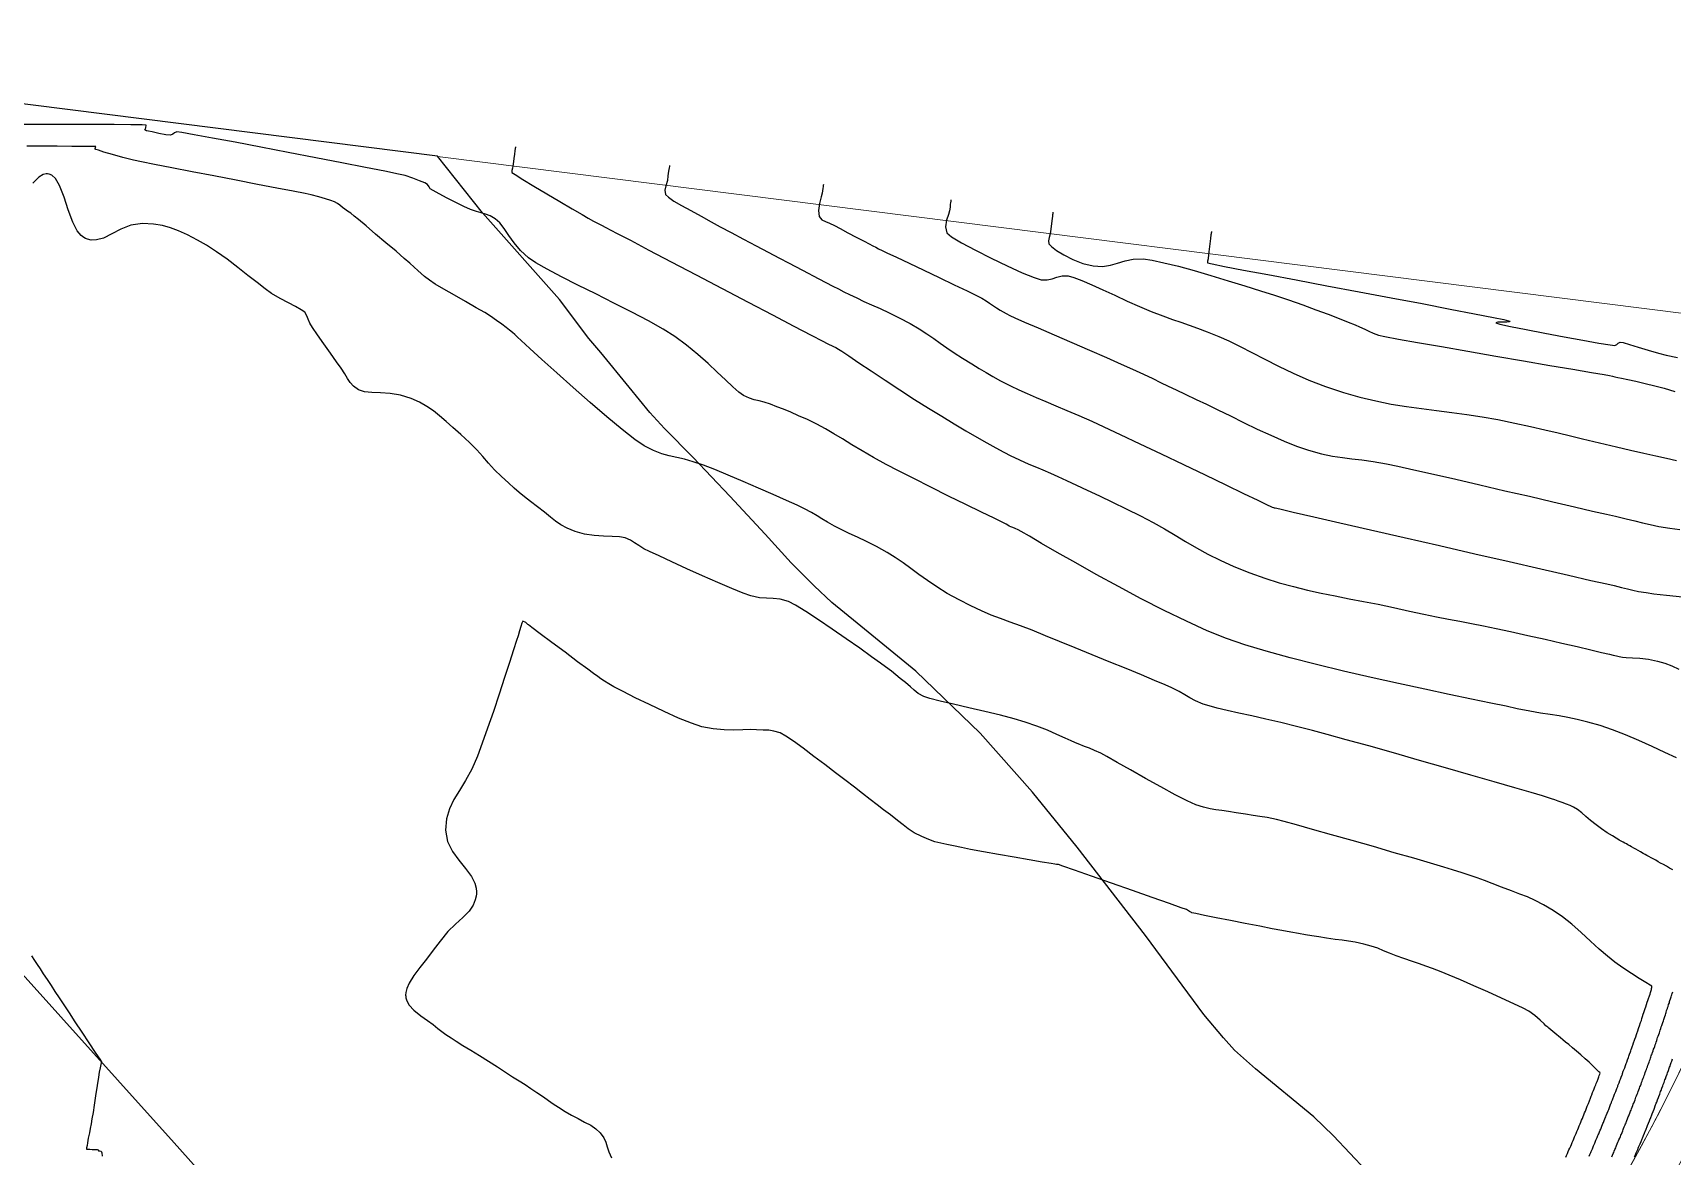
# Model space of a CAD drawing. Header units: millimetres. Extents: x 340454 to 342791, y 6993867 to 6995092.
# Drawn here: x 341591.3 to 341707.8, y 6994492.7 to 6994572.6 of the extents above; entities that cross this region are included whole.
import ezdxf

# ---------------------------------------------------------------- set-up
doc = ezdxf.new("R2010")
doc.units = ezdxf.units.MM
doc.header["$LTSCALE"] = 10
for name, color, linetype in [('T-HM-CURVA_INTERMEDIARIA', 45, 'Continuous'), ('T-HM-CURVA_MESTRA', 20, 'Continuous'), ('URB-Calçadas', 2, 'Continuous'), ('URB-Quadras', 3, 'Continuous')]:
    doc.layers.add(name, color=color, linetype=linetype)

msp = doc.modelspace()

# ---------------------------------------------------------------- linework, layer by layer
at = {"layer": 'T-HM-CURVA_INTERMEDIARIA', "color": 45, "linetype": 'Continuous', "lineweight": -3, "flags": 128}
for points, elevation in [([(341707.84, 6994513.05), (341707.59, 6994513.19), (341707.39, 6994513.31), (341707.17, 6994513.43), (341706.97, 6994513.54), (341706.8, 6994513.64), (341706.62, 6994513.74), (341706.44, 6994513.84), (341706.3, 6994513.92), (341706.14, 6994514), (341705.99, 6994514.09), (341705.87, 6994514.16), (341705.73, 6994514.23), (341705.55, 6994514.34), (341705.37, 6994514.43), (341705.21, 6994514.52), (341705.06, 6994514.61), (341704.91, 6994514.69), (341704.78, 6994514.76), (341704.65, 6994514.83), (341704.54, 6994514.9), (341704.42, 6994514.96), (341704.31, 6994515.02), (341704.21, 6994515.08), (341704.11, 6994515.13), (341704.02, 6994515.18), (341703.93, 6994515.24), (341703.81, 6994515.31), (341703.54, 6994515.47), (341703.17, 6994515.7), (341702.77, 6994515.97), (341702.38, 6994516.25), (341701.98, 6994516.57), (341701.66, 6994516.86), (341701.38, 6994517.12), (341701.07, 6994517.35), (341700.77, 6994517.52), (341700.53, 6994517.63), (341700.27, 6994517.73), (341699.97, 6994517.84), (341699.68, 6994517.95), (341699.45, 6994518.04), (341699.22, 6994518.12), (341698.93, 6994518.21), (341698.57, 6994518.32), (341697.77, 6994518.55), (341696.6, 6994518.89), (341695.15, 6994519.31), (341693.49, 6994519.79), (341691.69, 6994520.31), (341689.83, 6994520.84), (341687.98, 6994521.37), (341686.22, 6994521.87), (341684.62, 6994522.31), (341683.27, 6994522.69), (341682.23, 6994522.97), (341681.09, 6994523.26), (341679.98, 6994523.53), (341678.91, 6994523.77), (341677.91, 6994524), (341676.99, 6994524.2), (341676.16, 6994524.39), (341675.45, 6994524.56), (341674.87, 6994524.71), (341674.45, 6994524.84), (341673.92, 6994525.07), (341673.51, 6994525.28), (341673.15, 6994525.5), (341672.75, 6994525.74), (341672.23, 6994526), (341671.75, 6994526.22), (341671, 6994526.53), (341670.06, 6994526.92), (341668.97, 6994527.37), (341667.78, 6994527.85), (341666.56, 6994528.35), (341665.36, 6994528.84), (341664.24, 6994529.3), (341663.25, 6994529.71), (341662.3, 6994530.09), (341661.47, 6994530.4), (341660.73, 6994530.67), (341660.05, 6994530.92), (341659.38, 6994531.18), (341658.69, 6994531.47), (341657.94, 6994531.82), (341657.1, 6994532.25), (341656.26, 6994532.72), (341655.52, 6994533.18), (341654.86, 6994533.63), (341654.25, 6994534.07), (341653.68, 6994534.49), (341653.13, 6994534.89), (341652.57, 6994535.27), (341651.99, 6994535.63), (341651.23, 6994536.05), (341650.53, 6994536.4), (341649.89, 6994536.71), (341649.3, 6994536.98), (341648.76, 6994537.23), (341648.25, 6994537.49), (341647.75, 6994537.77), (341647.36, 6994538.01), (341647.01, 6994538.23), (341646.61, 6994538.46), (341646.11, 6994538.73), (341645.59, 6994538.98), (341644.83, 6994539.33), (341643.89, 6994539.75), (341642.85, 6994540.2), (341641.76, 6994540.67), (341640.7, 6994541.12), (341639.74, 6994541.52), (341638.94, 6994541.83), (341638.21, 6994542.08), (341637.59, 6994542.25), (341637.03, 6994542.37), (341636.5, 6994542.49), (341635.97, 6994542.65), (341635.38, 6994542.88), (341634.71, 6994543.22), (341634.06, 6994543.66), (341633.15, 6994544.37), (341632.07, 6994545.26), (341630.89, 6994546.28), (341629.68, 6994547.35), (341628.51, 6994548.4), (341627.45, 6994549.35), (341626.59, 6994550.14), (341625.98, 6994550.69), (341625.72, 6994550.93), (341625.52, 6994551.12), (341625.36, 6994551.26), (341625.15, 6994551.44), (341624.92, 6994551.62), (341624.61, 6994551.86), (341624.23, 6994552.13), (341623.79, 6994552.43), (341623.39, 6994552.68), (341622.77, 6994553.03), (341622.03, 6994553.46), (341621.24, 6994553.91), (341620.49, 6994554.34), (341619.87, 6994554.71), (341619.45, 6994554.98), (341619.11, 6994555.24), (341618.86, 6994555.46), (341618.63, 6994555.67), (341618.38, 6994555.91), (341618.07, 6994556.19), (341617.67, 6994556.53), (341617.08, 6994557.04), (341616.36, 6994557.64), (341615.63, 6994558.27), (341614.95, 6994558.85), (341614.41, 6994559.3), (341614.11, 6994559.54), (341613.86, 6994559.74), (341613.64, 6994559.89), (341613.45, 6994560.03), (341613.27, 6994560.16), (341613.08, 6994560.31), (341612.93, 6994560.43), (341612.72, 6994560.56), (341612.45, 6994560.66), (341612.07, 6994560.78), (341611.59, 6994560.91), (341611.05, 6994561.05), (341610.62, 6994561.14), (341609.78, 6994561.31), (341608.62, 6994561.54), (341607.24, 6994561.8), (341605.71, 6994562.1), (341604.13, 6994562.4), (341602.58, 6994562.7), (341601.14, 6994562.98), (341599.92, 6994563.22), (341598.98, 6994563.41), (341598.43, 6994563.53), (341597.67, 6994563.72), (341596.94, 6994563.92), (341596.31, 6994564.1), (341595.93, 6994564.22), (341595.75, 6994564.28), (341595.7, 6994564.3), (341595.69, 6994564.3), (341595.69, 6994564.32), (341595.7, 6994564.35), (341595.72, 6994564.41), (341595.74, 6994564.48), (341595.51, 6994564.48), (341594.9, 6994564.49), (341594.03, 6994564.5), (341592.99, 6994564.51), (341591.88, 6994564.51), (341590.83, 6994564.51)], 694), ([(341625.57, 6994564.46), (341625.57, 6994564.42), (341625.55, 6994564.34), (341625.53, 6994564.18), (341625.5, 6994563.94), (341625.46, 6994563.65), (341625.43, 6994563.43), (341625.4, 6994563.25), (341625.38, 6994563.09), (341625.36, 6994562.96), (341625.31, 6994562.79), (341625.32, 6994562.64), (341625.54, 6994562.49), (341626.09, 6994562.15), (341626.87, 6994561.68), (341627.79, 6994561.13), (341628.73, 6994560.58), (341629.61, 6994560.06), (341630.31, 6994559.65), (341630.75, 6994559.4), (341631.12, 6994559.19), (341631.41, 6994559.04), (341631.69, 6994558.89), (341631.99, 6994558.74), (341632.36, 6994558.54), (341632.81, 6994558.31), (341633.74, 6994557.82), (341635.05, 6994557.13), (341636.64, 6994556.3), (341638.41, 6994555.37), (341640.27, 6994554.4), (341642.11, 6994553.43), (341643.85, 6994552.52), (341645.37, 6994551.72), (341646.6, 6994551.08), (341647.41, 6994550.65), (341647.73, 6994550.49), (341647.88, 6994550.41), (341648.03, 6994550.34), (341648.17, 6994550.27), (341648.34, 6994550.2), (341648.54, 6994550.09), (341648.77, 6994549.94), (341649.27, 6994549.6), (341649.99, 6994549.12), (341650.86, 6994548.53), (341651.85, 6994547.87), (341652.89, 6994547.18), (341653.94, 6994546.51), (341654.94, 6994545.88), (341655.87, 6994545.31), (341656.76, 6994544.77), (341657.59, 6994544.28), (341658.36, 6994543.83), (341659.07, 6994543.42), (341659.72, 6994543.06), (341660.29, 6994542.75), (341660.79, 6994542.5), (341661.34, 6994542.23), (341661.79, 6994542.03), (341662.19, 6994541.86), (341662.6, 6994541.7), (341663.06, 6994541.51), (341663.61, 6994541.26), (341664.13, 6994541.03), (341664.74, 6994540.75), (341665.44, 6994540.42), (341666.22, 6994540.06), (341667.08, 6994539.65), (341668, 6994539.21), (341668.98, 6994538.73), (341670.01, 6994538.22), (341670.9, 6994537.76), (341671.71, 6994537.3), (341672.47, 6994536.85), (341673.21, 6994536.4), (341673.97, 6994535.95), (341674.78, 6994535.51), (341675.66, 6994535.07), (341676.64, 6994534.62), (341677.77, 6994534.17), (341678.83, 6994533.79), (341679.86, 6994533.47), (341680.87, 6994533.2), (341681.86, 6994532.95), (341682.85, 6994532.74), (341683.83, 6994532.54), (341684.83, 6994532.34), (341685.85, 6994532.15), (341686.9, 6994531.94), (341687.98, 6994531.71), (341689.13, 6994531.46), (341690.14, 6994531.24), (341691.05, 6994531.06), (341691.9, 6994530.89), (341692.71, 6994530.73), (341693.52, 6994530.58), (341694.37, 6994530.41), (341695.29, 6994530.22), (341696.3, 6994530), (341697.54, 6994529.73), (341698.77, 6994529.45), (341699.96, 6994529.18), (341701.05, 6994528.93), (341702.01, 6994528.7), (341702.78, 6994528.52), (341703.33, 6994528.39), (341703.59, 6994528.33), (341703.83, 6994528.27), (341704.02, 6994528.23), (341704.26, 6994528.18), (341704.53, 6994528.16), (341704.96, 6994528.14), (341705.5, 6994528.1), (341706.11, 6994528.03), (341706.75, 6994527.9), (341707.27, 6994527.75), (341707.77, 6994527.56), (341708.27, 6994527.34)], 696), ([(341636.52, 6994563.13), (341636.52, 6994563.12), (341636.51, 6994563.09), (341636.51, 6994563.06), (341636.49, 6994562.97), (341636.46, 6994562.73), (341636.41, 6994562.41), (341636.37, 6994562.07), (341636.27, 6994561.69), (341636.19, 6994561.39), (341636.24, 6994561.08), (341636.44, 6994560.88), (341636.83, 6994560.61), (341637.38, 6994560.3), (341638.04, 6994559.94), (341638.76, 6994559.55), (341639.49, 6994559.14), (341640.13, 6994558.79), (341640.91, 6994558.37), (341641.77, 6994557.91), (341642.67, 6994557.43), (341643.54, 6994556.98), (341644.33, 6994556.56), (341644.99, 6994556.21), (341645.47, 6994555.97), (341645.97, 6994555.7), (341646.37, 6994555.49), (341646.73, 6994555.3), (341647.13, 6994555.09), (341647.64, 6994554.83), (341648.14, 6994554.57), (341648.54, 6994554.36), (341648.92, 6994554.17), (341649.32, 6994553.97), (341649.84, 6994553.72), (341650.34, 6994553.48), (341650.89, 6994553.23), (341651.49, 6994552.97), (341652.14, 6994552.67), (341652.85, 6994552.32), (341653.62, 6994551.9), (341654.26, 6994551.53), (341654.81, 6994551.18), (341655.3, 6994550.84), (341655.77, 6994550.51), (341656.24, 6994550.18), (341656.76, 6994549.83), (341657.35, 6994549.45), (341658.01, 6994549.04), (341658.54, 6994548.71), (341659.02, 6994548.42), (341659.51, 6994548.14), (341660.06, 6994547.84), (341660.75, 6994547.48), (341661.34, 6994547.2), (341661.95, 6994546.92), (341662.59, 6994546.65), (341663.27, 6994546.36), (341663.99, 6994546.06), (341664.77, 6994545.73), (341665.61, 6994545.37), (341666.53, 6994544.96), (341667.4, 6994544.56), (341668.56, 6994544.01), (341669.95, 6994543.36), (341671.47, 6994542.63), (341673.05, 6994541.88), (341674.6, 6994541.14), (341676.06, 6994540.44), (341677.33, 6994539.83), (341678.34, 6994539.34), (341679.01, 6994539.02), (341679.26, 6994538.9), (341679.36, 6994538.85), (341679.45, 6994538.82), (341679.51, 6994538.81), (341679.57, 6994538.8), (341679.91, 6994538.72), (341680.86, 6994538.5), (341682.32, 6994538.17), (341684.18, 6994537.74), (341686.36, 6994537.24), (341688.75, 6994536.69), (341691.25, 6994536.11), (341693.77, 6994535.54), (341696.21, 6994534.98), (341698.46, 6994534.46), (341700.43, 6994534.01), (341702.02, 6994533.64), (341703.14, 6994533.39), (341703.67, 6994533.27), (341704.2, 6994533.14), (341704.61, 6994533.04), (341704.99, 6994532.95), (341705.41, 6994532.86), (341705.94, 6994532.77), (341706.49, 6994532.69), (341707.38, 6994532.58), (341708.52, 6994532.46)], 697), ([(341701.89, 6994492.7), (341701.95, 6994492.83), (341702, 6994492.96), (341702.03, 6994493.03), (341702.06, 6994493.09), (341702.12, 6994493.23), (341702.18, 6994493.36), (341702.2, 6994493.43), (341702.23, 6994493.49), (341702.29, 6994493.63), (341702.35, 6994493.76), (341702.37, 6994493.83), (341702.4, 6994493.89), (341702.46, 6994494.02), (341702.51, 6994494.16), (341702.54, 6994494.22), (341702.57, 6994494.29), (341702.63, 6994494.42), (341702.68, 6994494.56), (341702.71, 6994494.62), (341702.74, 6994494.69), (341702.79, 6994494.83), (341702.85, 6994494.96), (341702.87, 6994495.03), (341702.9, 6994495.09), (341702.96, 6994495.23), (341703.01, 6994495.36), (341703.04, 6994495.43), (341703.07, 6994495.49), (341703.11, 6994495.6), (341703.17, 6994495.76), (341703.24, 6994495.92), (341703.28, 6994496.03), (341703.31, 6994496.1), (341703.33, 6994496.16), (341703.39, 6994496.3), (341703.44, 6994496.44), (341703.47, 6994496.5), (341703.49, 6994496.56), (341703.55, 6994496.7), (341703.6, 6994496.84), (341703.63, 6994496.9), (341703.65, 6994496.97), (341703.7, 6994497.11), (341703.76, 6994497.25), (341703.78, 6994497.31), (341703.81, 6994497.37), (341703.86, 6994497.51), (341703.92, 6994497.66), (341703.94, 6994497.72), (341703.96, 6994497.77), (341704.02, 6994497.92), (341704.07, 6994498.07), (341704.09, 6994498.12), (341704.11, 6994498.18), (341704.17, 6994498.33), (341704.23, 6994498.48), (341704.25, 6994498.53), (341704.27, 6994498.58), (341704.32, 6994498.74), (341704.38, 6994498.89), (341704.4, 6994498.94), (341704.42, 6994498.99), (341704.47, 6994499.14), (341704.53, 6994499.3), (341704.56, 6994499.39), (341704.62, 6994499.55), (341704.68, 6994499.71), (341704.71, 6994499.8), (341704.77, 6994499.96), (341704.83, 6994500.12), (341704.86, 6994500.2), (341704.88, 6994500.28), (341704.93, 6994500.41), (341704.97, 6994500.54), (341704.99, 6994500.6), (341705.05, 6994500.77), (341705.11, 6994500.94), (341705.14, 6994501.01), (341705.2, 6994501.19), (341705.26, 6994501.36), (341705.28, 6994501.42), (341705.34, 6994501.61), (341705.41, 6994501.79), (341705.42, 6994501.84), (341705.47, 6994501.97), (341705.55, 6994502.21), (341705.6, 6994502.35), (341705.64, 6994502.48), (341705.69, 6994502.64), (341705.74, 6994502.79), (341705.78, 6994502.91), (341705.83, 6994503.06), (341705.88, 6994503.21), (341705.92, 6994503.33), (341705.97, 6994503.49), (341706.02, 6994503.64), (341706.06, 6994503.76), (341706.11, 6994503.91), (341706.17, 6994504.09), (341706.22, 6994504.23), (341706.25, 6994504.33), (341706.29, 6994504.47), (341706.32, 6994504.56), (341706.33, 6994504.62), (341706.35, 6994504.7), (341706.35, 6994504.78), (341706.23, 6994504.85), (341705.91, 6994505.04), (341705.45, 6994505.33), (341704.89, 6994505.69), (341704.29, 6994506.09), (341703.71, 6994506.5), (341703.19, 6994506.92), (341702.61, 6994507.43), (341701.99, 6994508), (341701.33, 6994508.6), (341700.66, 6994509.19), (341699.99, 6994509.72), (341699.33, 6994510.18), (341698.65, 6994510.58), (341698.06, 6994510.89), (341697.51, 6994511.13), (341696.97, 6994511.34), (341696.37, 6994511.56), (341695.67, 6994511.83), (341694.99, 6994512.1), (341694.44, 6994512.31), (341693.94, 6994512.49), (341693.44, 6994512.66), (341692.87, 6994512.84), (341692.18, 6994513.06), (341691.56, 6994513.25), (341690.62, 6994513.53), (341689.42, 6994513.88), (341688.04, 6994514.28), (341686.56, 6994514.71), (341685.04, 6994515.14), (341683.58, 6994515.56), (341682.23, 6994515.94), (341681.08, 6994516.25), (341680.2, 6994516.49), (341679.66, 6994516.63), (341679.01, 6994516.77), (341678.48, 6994516.86), (341678, 6994516.93), (341677.47, 6994517.01), (341676.81, 6994517.12), (341676.25, 6994517.22), (341675.78, 6994517.28), (341675.36, 6994517.33), (341674.94, 6994517.4), (341674.48, 6994517.52), (341673.93, 6994517.69), (341673.32, 6994517.96), (341672.46, 6994518.4), (341671.44, 6994518.96), (341670.36, 6994519.56), (341669.3, 6994520.17), (341668.35, 6994520.7), (341667.61, 6994521.12), (341667.17, 6994521.35), (341666.73, 6994521.55), (341666.37, 6994521.7), (341666.02, 6994521.83), (341665.56, 6994522.01), (341665.56, 6994522.01), (341665.49, 6994522.05), (341665.33, 6994522.11), (341665.06, 6994522.24), (341664.65, 6994522.42), (341664.06, 6994522.69), (341663.38, 6994522.98), (341662.63, 6994523.28), (341661.81, 6994523.57), (341661.03, 6994523.8), (341660.05, 6994524.05), (341658.94, 6994524.31), (341657.8, 6994524.58), (341656.71, 6994524.83), (341655.75, 6994525.05), (341655.02, 6994525.24), (341654.59, 6994525.39), (341654.2, 6994525.61), (341653.92, 6994525.83), (341653.65, 6994526.08), (341653.29, 6994526.38), (341652.92, 6994526.67), (341652.61, 6994526.92), (341652.29, 6994527.18), (341651.88, 6994527.49), (341651.51, 6994527.76), (341650.87, 6994528.21), (341650.04, 6994528.81), (341649.09, 6994529.48), (341648.09, 6994530.18), (341647.1, 6994530.84), (341646.21, 6994531.43), (341645.47, 6994531.88), (341644.97, 6994532.13), (341644.39, 6994532.31), (341643.89, 6994532.36), (341643.42, 6994532.37), (341642.92, 6994532.41), (341642.31, 6994532.54), (341641.76, 6994532.73), (341640.96, 6994533.06), (341639.96, 6994533.49), (341638.87, 6994533.97), (341637.75, 6994534.47), (341636.69, 6994534.96), (341635.78, 6994535.38), (341635.09, 6994535.7), (341634.7, 6994535.89), (341634.33, 6994536.11), (341634.04, 6994536.32), (341633.76, 6994536.5), (341633.37, 6994536.67), (341632.97, 6994536.74), (341632.45, 6994536.77), (341631.84, 6994536.79), (341631.17, 6994536.84), (341630.48, 6994536.93), (341629.81, 6994537.12), (341629.24, 6994537.35), (341628.79, 6994537.59), (341628.41, 6994537.85), (341628.05, 6994538.14), (341627.64, 6994538.48), (341627.14, 6994538.87), (341626.63, 6994539.25), (341626.21, 6994539.58), (341625.84, 6994539.88), (341625.48, 6994540.2), (341625.07, 6994540.57), (341624.59, 6994541.02), (341624.09, 6994541.51), (341623.66, 6994541.97), (341623.25, 6994542.44), (341622.82, 6994542.93), (341622.31, 6994543.45), (341621.68, 6994544.02), (341621.13, 6994544.51), (341620.64, 6994544.95), (341620.18, 6994545.34), (341619.74, 6994545.69), (341619.27, 6994546.01), (341618.75, 6994546.31), (341618.15, 6994546.58), (341617.4, 6994546.82), (341616.67, 6994546.93), (341615.98, 6994546.97), (341615.36, 6994547), (341614.83, 6994547.05), (341614.41, 6994547.19), (341614.07, 6994547.44), (341613.83, 6994547.71), (341613.64, 6994548), (341613.45, 6994548.33), (341613.19, 6994548.72), (341612.85, 6994549.18), (341612.42, 6994549.79), (341611.95, 6994550.46), (341611.5, 6994551.11), (341611.15, 6994551.63), (341610.96, 6994551.93), (341610.83, 6994552.22), (341610.75, 6994552.46), (341610.59, 6994552.71), (341610.34, 6994552.89), (341609.94, 6994553.11), (341609.43, 6994553.38), (341608.84, 6994553.69), (341608.23, 6994554.05), (341607.78, 6994554.37), (341607.21, 6994554.81), (341606.55, 6994555.33), (341605.83, 6994555.9), (341605.08, 6994556.47), (341604.33, 6994557.01), (341603.62, 6994557.48), (341602.97, 6994557.84), (341602.25, 6994558.2), (341601.63, 6994558.49), (341601.06, 6994558.71), (341600.49, 6994558.87), (341599.84, 6994558.97), (341599.05, 6994559.01), (341598.24, 6994558.9), (341597.53, 6994558.62), (341596.89, 6994558.28), (341596.28, 6994557.98), (341595.79, 6994557.85), (341595.41, 6994557.84), (341595.15, 6994557.9), (341595.01, 6994557.95), (341594.9, 6994558.01), (341594.69, 6994558.17), (341594.41, 6994558.5), (341594.11, 6994559.1), (341593.78, 6994559.98), (341593.49, 6994560.89), (341593.17, 6994561.71), (341592.88, 6994562.21), (341592.62, 6994562.45), (341592.42, 6994562.53), (341592.31, 6994562.55), (341592.21, 6994562.54), (341592.01, 6994562.49), (341591.7, 6994562.3), (341591.26, 6994561.88)], 693), ([(341647.46, 6994561.8), (341647.46, 6994561.78), (341647.45, 6994561.73), (341647.44, 6994561.64), (341647.42, 6994561.5), (341647.4, 6994561.35), (341647.38, 6994561.17), (341647.31, 6994560.91), (341647.19, 6994560.45), (341647.11, 6994559.93), (341647.17, 6994559.52), (341647.35, 6994559.28), (341647.6, 6994559.15), (341647.9, 6994559.04), (341648.24, 6994558.88), (341648.64, 6994558.66), (341649.2, 6994558.36), (341649.8, 6994558.04), (341650.35, 6994557.76), (341650.71, 6994557.56), (341650.97, 6994557.43), (341651.18, 6994557.33), (341651.38, 6994557.22), (341651.64, 6994557.09), (341651.98, 6994556.93), (341652.65, 6994556.62), (341653.55, 6994556.19), (341654.6, 6994555.69), (341655.7, 6994555.17), (341656.75, 6994554.66), (341657.67, 6994554.23), (341658.35, 6994553.89), (341658.71, 6994553.71), (341659.02, 6994553.52), (341659.26, 6994553.36), (341659.48, 6994553.2), (341659.76, 6994553.02), (341660.02, 6994552.86), (341660.23, 6994552.73), (341660.44, 6994552.61), (341660.72, 6994552.47), (341661.06, 6994552.31), (341661.76, 6994552), (341662.72, 6994551.59), (341663.87, 6994551.09), (341665.12, 6994550.55), (341666.38, 6994550.01), (341667.58, 6994549.48), (341668.63, 6994549.02), (341669.44, 6994548.66), (341670.22, 6994548.3), (341670.87, 6994547.99), (341671.43, 6994547.72), (341671.97, 6994547.46), (341672.53, 6994547.19), (341673.17, 6994546.88), (341673.95, 6994546.51), (341674.68, 6994546.17), (341675.5, 6994545.77), (341676.39, 6994545.33), (341677.33, 6994544.87), (341678.29, 6994544.4), (341679.26, 6994543.96), (341680.2, 6994543.55), (341681.1, 6994543.19), (341681.94, 6994542.9), (341682.86, 6994542.65), (341683.65, 6994542.48), (341684.35, 6994542.37), (341685.02, 6994542.29), (341685.73, 6994542.21), (341686.53, 6994542.1), (341687.49, 6994541.93), (341688.29, 6994541.76), (341689.43, 6994541.51), (341690.83, 6994541.19), (341692.42, 6994540.83), (341694.13, 6994540.43), (341695.9, 6994540.02), (341697.65, 6994539.62), (341699.32, 6994539.23), (341700.84, 6994538.87), (341702.13, 6994538.57), (341703.12, 6994538.34), (341703.76, 6994538.2), (341704.52, 6994538.02), (341705.14, 6994537.87), (341705.68, 6994537.74), (341706.23, 6994537.61), (341706.85, 6994537.48), (341707.62, 6994537.35), (341708.34, 6994537.25)], 698), ([(341656.52, 6994560.7), (341656.52, 6994560.68), (341656.51, 6994560.6), (341656.5, 6994560.48), (341656.48, 6994560.39), (341656.48, 6994560.33), (341656.46, 6994560.19), (341656.43, 6994559.91), (341656.35, 6994559.66), (341656.22, 6994559.25), (341656.14, 6994558.78), (341656.23, 6994558.35), (341656.56, 6994558.07), (341657.28, 6994557.64), (341658.26, 6994557.11), (341659.38, 6994556.55), (341660.53, 6994556), (341661.59, 6994555.52), (341662.43, 6994555.18), (341662.94, 6994555.02), (341663.37, 6994555.01), (341663.73, 6994555.09), (341664.06, 6994555.2), (341664.42, 6994555.29), (341664.86, 6994555.29), (341665.26, 6994555.18), (341665.83, 6994554.96), (341666.53, 6994554.66), (341667.32, 6994554.3), (341668.18, 6994553.91), (341669.06, 6994553.5), (341669.93, 6994553.11), (341670.75, 6994552.77), (341671.58, 6994552.45), (341672.27, 6994552.2), (341672.87, 6994551.99), (341673.45, 6994551.79), (341674.06, 6994551.58), (341674.75, 6994551.32), (341675.57, 6994550.99), (341676.29, 6994550.67), (341677.08, 6994550.28), (341677.92, 6994549.84), (341678.83, 6994549.37), (341679.8, 6994548.87), (341680.84, 6994548.38), (341681.96, 6994547.88), (341683.15, 6994547.42), (341684.43, 6994546.99), (341685.59, 6994546.66), (341686.72, 6994546.4), (341687.82, 6994546.18), (341688.91, 6994546.01), (341689.98, 6994545.86), (341691.05, 6994545.72), (341692.12, 6994545.59), (341693.2, 6994545.44), (341694.29, 6994545.27), (341695.41, 6994545.07), (341696.61, 6994544.82), (341697.71, 6994544.58), (341698.73, 6994544.35), (341699.68, 6994544.13), (341700.57, 6994543.91), (341701.41, 6994543.71), (341702.23, 6994543.51), (341703.04, 6994543.32), (341703.84, 6994543.13), (341704.84, 6994542.9), (341705.77, 6994542.69), (341706.62, 6994542.49), (341707.4, 6994542.32), (341708.11, 6994542.16)], 699), ([(341675.04, 6994558.45), (341675.04, 6994558.44), (341675.04, 6994558.41), (341675.03, 6994558.34), (341675.02, 6994558.28), (341675.01, 6994558.2), (341674.98, 6994557.94), (341674.91, 6994557.38), (341674.84, 6994556.81), (341674.81, 6994556.5), (341674.76, 6994556.34), (341674.77, 6994556.21), (341675.09, 6994556.14), (341675.98, 6994555.97), (341677.33, 6994555.71), (341679.05, 6994555.38), (341681.06, 6994555.01), (341683.25, 6994554.59), (341685.54, 6994554.16), (341687.82, 6994553.73), (341690.01, 6994553.32), (341692.02, 6994552.93), (341693.74, 6994552.6), (341695.08, 6994552.33), (341695.82, 6994552.18), (341696.15, 6994552.1), (341696.25, 6994552.08), (341696.27, 6994552.07), (341696.26, 6994552.05), (341696.2, 6994552.03), (341696.05, 6994552.01), (341695.76, 6994552.01), (341695.41, 6994552), (341695.26, 6994551.95), (341695.54, 6994551.86), (341696.3, 6994551.69), (341697.41, 6994551.47), (341698.73, 6994551.21), (341700.12, 6994550.95), (341701.45, 6994550.71), (341702.58, 6994550.51), (341703.39, 6994550.38), (341703.72, 6994550.34), (341703.86, 6994550.41), (341703.96, 6994550.52), (341704.09, 6994550.59), (341704.32, 6994550.55), (341704.77, 6994550.42), (341705.38, 6994550.22), (341706.08, 6994550), (341706.81, 6994549.79), (341707.37, 6994549.66), (341708.17, 6994549.48)], 701), ([(341700.23, 6994492.64), (341700.28, 6994492.75), (341700.34, 6994492.89), (341700.41, 6994493.03), (341700.45, 6994493.14), (341700.52, 6994493.28), (341700.58, 6994493.42), (341700.63, 6994493.53), (341700.69, 6994493.68), (341700.75, 6994493.82), (341700.79, 6994493.93), (341700.85, 6994494.07), (341700.91, 6994494.21), (341700.96, 6994494.32), (341701.02, 6994494.46), (341701.08, 6994494.6), (341701.13, 6994494.72), (341701.19, 6994494.86), (341701.25, 6994495), (341701.29, 6994495.11), (341701.35, 6994495.25), (341701.41, 6994495.39), (341701.46, 6994495.51), (341701.52, 6994495.65), (341701.57, 6994495.79), (341701.62, 6994495.9), (341701.68, 6994496.04), (341701.76, 6994496.25), (341701.84, 6994496.44), (341701.91, 6994496.63), (341701.99, 6994496.82), (341702.04, 6994496.96), (341702.09, 6994497.07), (341702.14, 6994497.22), (341702.2, 6994497.36), (341702.25, 6994497.48), (341702.3, 6994497.62), (341702.36, 6994497.77), (341702.4, 6994497.88), (341702.46, 6994498.02), (341702.52, 6994498.2), (341702.58, 6994498.34), (341702.61, 6994498.43), (341702.65, 6994498.53), (341702.68, 6994498.61), (341702.64, 6994498.65), (341702.59, 6994498.69), (341702.47, 6994498.81), (341702.2, 6994499.07), (341701.88, 6994499.38), (341701.6, 6994499.63), (341701.29, 6994499.9), (341700.98, 6994500.17), (341700.71, 6994500.4), (341700.44, 6994500.63), (341700.21, 6994500.81), (341700.02, 6994500.98), (341699.85, 6994501.11), (341699.72, 6994501.23), (341699.59, 6994501.33), (341699.45, 6994501.45), (341699.31, 6994501.57), (341699.16, 6994501.69), (341699.03, 6994501.81), (341698.95, 6994501.87), (341698.89, 6994501.93), (341698.82, 6994501.98), (341698.7, 6994502.1), (341698.42, 6994502.36), (341698.04, 6994502.7), (341697.6, 6994503.01), (341697.21, 6994503.22), (341696.54, 6994503.54), (341695.67, 6994503.94), (341694.69, 6994504.38), (341693.69, 6994504.82), (341692.75, 6994505.23), (341691.95, 6994505.57), (341691.37, 6994505.81), (341690.76, 6994506.05), (341690.27, 6994506.22), (341689.82, 6994506.37), (341689.33, 6994506.54), (341688.71, 6994506.75), (341688.17, 6994506.95), (341687.71, 6994507.14), (341687.28, 6994507.31), (341686.86, 6994507.48), (341686.4, 6994507.63), (341685.88, 6994507.78), (341685.27, 6994507.92), (341684.78, 6994508), (341684.33, 6994508.05), (341683.84, 6994508.11), (341683.22, 6994508.2), (341682.68, 6994508.29), (341682.19, 6994508.37), (341681.72, 6994508.45), (341681.23, 6994508.53), (341680.69, 6994508.63), (341680.04, 6994508.75), (341679.37, 6994508.87), (341678.48, 6994509.05), (341677.45, 6994509.24), (341676.39, 6994509.45), (341675.39, 6994509.65), (341674.54, 6994509.82), (341673.93, 6994509.95), (341673.66, 6994510.01), (341673.66, 6994510.01), (341673.63, 6994510.02), (341673.57, 6994510.05), (341673.49, 6994510.09), (341673.41, 6994510.15), (341673.26, 6994510.23), (341672.9, 6994510.36), (341672.05, 6994510.66), (341670.84, 6994511.09), (341669.42, 6994511.59), (341667.93, 6994512.11), (341666.52, 6994512.61), (341665.32, 6994513.03), (341664.49, 6994513.32), (341664.16, 6994513.43), (341664.03, 6994513.45), (341663.9, 6994513.46), (341663.64, 6994513.51), (341663, 6994513.61), (341662.09, 6994513.77), (341661.03, 6994513.95), (341659.9, 6994514.15), (341658.83, 6994514.34), (341657.92, 6994514.51), (341657.28, 6994514.64), (341656.7, 6994514.76), (341656.23, 6994514.86), (341655.8, 6994514.95), (341655.39, 6994515.06), (341654.96, 6994515.21), (341654.46, 6994515.42), (341653.91, 6994515.7), (341653.49, 6994515.97), (341653.12, 6994516.26), (341652.72, 6994516.58), (341652.22, 6994516.96), (341651.74, 6994517.32), (341651.27, 6994517.68), (341650.78, 6994518.06), (341650.25, 6994518.48), (341649.66, 6994518.94), (341648.99, 6994519.45), (341648.31, 6994519.96), (341647.56, 6994520.54), (341646.78, 6994521.13), (341646.02, 6994521.7), (341645.34, 6994522.2), (341644.78, 6994522.57), (341644.39, 6994522.79), (341643.94, 6994522.93), (341643.57, 6994522.98), (341643.19, 6994522.99), (341642.71, 6994523.02), (341642.28, 6994523.03), (341641.73, 6994523.02), (341641.1, 6994523), (341640.4, 6994523.02), (341639.63, 6994523.09), (341638.82, 6994523.24), (341638.08, 6994523.48), (341637.16, 6994523.85), (341636.14, 6994524.31), (341635.09, 6994524.81), (341634.09, 6994525.3), (341633.23, 6994525.74), (341632.57, 6994526.08), (341632.21, 6994526.28), (341631.89, 6994526.47), (341631.65, 6994526.64), (341631.42, 6994526.81), (341631.11, 6994527.03), (341630.71, 6994527.33), (341629.99, 6994527.86), (341629.1, 6994528.53), (341628.16, 6994529.22), (341627.33, 6994529.85), (341626.73, 6994530.3), (341626.5, 6994530.47), (341626.44, 6994530.51), (341626.31, 6994530.64), (341626.1, 6994530.73), (341626.02, 6994530.61), (341625.95, 6994530.37), (341625.86, 6994530.05), (341625.76, 6994529.7), (341625.65, 6994529.36), (341625.44, 6994528.71), (341625.15, 6994527.81), (341624.8, 6994526.73), (341624.41, 6994525.54), (341624, 6994524.32), (341623.59, 6994523.14), (341623.21, 6994522.06), (341622.88, 6994521.15), (341622.47, 6994520.22), (341622.02, 6994519.42), (341621.59, 6994518.71), (341621.2, 6994518.05), (341620.88, 6994517.39), (341620.67, 6994516.68), (341620.61, 6994515.88), (341620.75, 6994515.07), (341621.09, 6994514.37), (341621.54, 6994513.75), (341622.02, 6994513.16), (341622.44, 6994512.59), (341622.68, 6994512.12), (341622.78, 6994511.75), (341622.8, 6994511.49), (341622.79, 6994511.36), (341622.77, 6994511.2), (341622.71, 6994510.92), (341622.56, 6994510.54), (341622.29, 6994510.12), (341621.84, 6994509.66), (341621.32, 6994509.2), (341620.76, 6994508.67), (341620.21, 6994508), (341619.73, 6994507.35), (341619.24, 6994506.72), (341618.77, 6994506.12), (341618.35, 6994505.55), (341618.02, 6994505.01), (341617.84, 6994504.62), (341617.77, 6994504.34), (341617.76, 6994504.16), (341617.77, 6994504.08), (341617.78, 6994503.96), (341617.85, 6994503.74), (341618.02, 6994503.44), (341618.35, 6994503.08), (341618.84, 6994502.69), (341619.33, 6994502.35), (341619.72, 6994502.06), (341620.06, 6994501.77), (341620.34, 6994501.56), (341620.63, 6994501.36), (341621, 6994501.11), (341621.35, 6994500.88), (341621.83, 6994500.58), (341622.39, 6994500.23), (341623.01, 6994499.85), (341623.65, 6994499.45), (341624.29, 6994499.05), (341624.87, 6994498.68), (341625.37, 6994498.35), (341625.83, 6994498.06), (341626.25, 6994497.79), (341626.66, 6994497.51), (341627.09, 6994497.23), (341627.56, 6994496.92), (341627.93, 6994496.66), (341628.26, 6994496.43), (341628.63, 6994496.19), (341629.1, 6994495.88), (341629.56, 6994495.61), (341630.03, 6994495.37), (341630.49, 6994495.13), (341630.92, 6994494.9), (341631.29, 6994494.64), (341631.6, 6994494.35), (341631.86, 6994494.01), (341632, 6994493.69), (341632.1, 6994493.36), (341632.21, 6994493.01), (341632.4, 6994492.59)], 692), ([(341591.18, 6994506.94), (341591.38, 6994506.62), (341591.58, 6994506.32), (341591.78, 6994506.01), (341592.01, 6994505.67), (341592.28, 6994505.26), (341592.57, 6994504.83), (341592.84, 6994504.41), (341593.14, 6994503.96), (341593.46, 6994503.47), (341593.85, 6994502.89), (341594.26, 6994502.26), (341594.75, 6994501.52), (341595.25, 6994500.75), (341595.7, 6994500.08), (341596.02, 6994499.59), (341596.14, 6994499.41), (341596.13, 6994499.34), (341596.11, 6994499.23), (341596.05, 6994498.98), (341595.99, 6994498.68), (341595.94, 6994498.33), (341595.84, 6994497.72), (341595.73, 6994497), (341595.63, 6994496.32), (341595.55, 6994495.8), (341595.47, 6994495.36), (341595.4, 6994495), (341595.34, 6994494.67), (341595.29, 6994494.37), (341595.21, 6994493.98), (341595.15, 6994493.65), (341595.12, 6994493.46), (341595.09, 6994493.29), (341595.07, 6994493.2), (341595.13, 6994493.19), (341595.21, 6994493.19), (341595.32, 6994493.19), (341595.48, 6994493.18), (341595.72, 6994493.17), (341595.85, 6994493.17), (341595.9, 6994493.16), (341595.93, 6994493.09), (341596.02, 6994493.09), (341596.13, 6994493.06), (341596.16, 6994492.95), (341596.19, 6994492.69)], 693), ([(341703.5, 6994492.65), (341703.55, 6994492.77), (341703.6, 6994492.9), (341703.64, 6994492.97), (341703.67, 6994493.05), (341703.72, 6994493.18), (341703.78, 6994493.3), (341703.81, 6994493.38), (341703.84, 6994493.46), (341703.89, 6994493.58), (341703.94, 6994493.7), (341703.98, 6994493.78), (341704.01, 6994493.86), (341704.06, 6994493.98), (341704.11, 6994494.11), (341704.15, 6994494.19), (341704.18, 6994494.27), (341704.23, 6994494.39), (341704.28, 6994494.51), (341704.31, 6994494.59), (341704.34, 6994494.67), (341704.39, 6994494.79), (341704.44, 6994494.92), (341704.48, 6994495), (341704.51, 6994495.08), (341704.54, 6994495.16), (341704.57, 6994495.24), (341704.62, 6994495.36), (341704.67, 6994495.49), (341704.7, 6994495.57), (341704.74, 6994495.65), (341704.79, 6994495.77), (341704.83, 6994495.89), (341704.87, 6994495.98), (341704.9, 6994496.06), (341704.95, 6994496.18), (341704.99, 6994496.3), (341705.03, 6994496.39), (341705.06, 6994496.47), (341705.11, 6994496.59), (341705.15, 6994496.71), (341705.19, 6994496.8), (341705.22, 6994496.89), (341705.26, 6994497), (341705.31, 6994497.12), (341705.34, 6994497.21), (341705.38, 6994497.3), (341705.42, 6994497.41), (341705.46, 6994497.53), (341705.5, 6994497.62), (341705.53, 6994497.71), (341705.58, 6994497.82), (341705.62, 6994497.94), (341705.65, 6994498.03), (341705.69, 6994498.13), (341705.73, 6994498.24), (341705.77, 6994498.35), (341705.81, 6994498.44), (341705.84, 6994498.54), (341705.88, 6994498.65), (341705.92, 6994498.76), (341705.96, 6994498.86), (341706, 6994498.96), (341706.03, 6994499.06), (341706.07, 6994499.17), (341706.11, 6994499.27), (341706.15, 6994499.38), (341706.19, 6994499.49), (341706.22, 6994499.58), (341706.25, 6994499.67), (341706.28, 6994499.74), (341706.31, 6994499.83), (341706.33, 6994499.9), (341706.36, 6994499.97), (341706.39, 6994500.08), (341706.44, 6994500.2), (341706.47, 6994500.3), (341706.5, 6994500.39), (341706.55, 6994500.51), (341706.59, 6994500.62), (341706.62, 6994500.72), (341706.65, 6994500.81), (341706.69, 6994500.93), (341706.73, 6994501.05), (341706.76, 6994501.14), (341706.8, 6994501.23), (341706.84, 6994501.36), (341706.88, 6994501.48), (341706.91, 6994501.56), (341706.94, 6994501.65), (341706.98, 6994501.78), (341707.02, 6994501.9), (341707.05, 6994501.99), (341707.08, 6994502.07), (341707.12, 6994502.2), (341707.17, 6994502.33), (341707.19, 6994502.41), (341707.22, 6994502.49), (341707.26, 6994502.63), (341707.31, 6994502.76), (341707.33, 6994502.84), (341707.36, 6994502.91), (341707.4, 6994503.05), (341707.45, 6994503.19), (341707.47, 6994503.26), (341707.5, 6994503.34), (341707.54, 6994503.48), (341707.59, 6994503.61), (341707.61, 6994503.69), (341707.63, 6994503.76), (341707.68, 6994503.9), (341707.72, 6994504.04), (341707.75, 6994504.12), (341707.77, 6994504.18), (341707.79, 6994504.26), (341707.83, 6994504.38)], 694)]:
    msp.add_lwpolyline(points, dxfattribs=dict(at, elevation=elevation))
at = {"layer": 'T-HM-CURVA_MESTRA', "color": 20, "linetype": 'Continuous', "lineweight": -3, "flags": 128}
for points, elevation in [([(341708.1, 6994521.02), (341707.26, 6994521.41), (341706.36, 6994521.83), (341705.43, 6994522.25), (341704.48, 6994522.65), (341703.56, 6994523.01), (341702.68, 6994523.32), (341701.8, 6994523.57), (341701.05, 6994523.76), (341700.38, 6994523.9), (341699.75, 6994524), (341699.12, 6994524.1), (341698.44, 6994524.2), (341697.67, 6994524.34), (341696.78, 6994524.52), (341696, 6994524.69), (341694.9, 6994524.92), (341693.53, 6994525.2), (341691.95, 6994525.53), (341690.2, 6994525.9), (341688.33, 6994526.31), (341686.39, 6994526.74), (341684.43, 6994527.19), (341682.5, 6994527.66), (341680.65, 6994528.13), (341678.94, 6994528.6), (341677.41, 6994529.06), (341676.11, 6994529.51), (341674.75, 6994530.06), (341673.26, 6994530.73), (341671.68, 6994531.51), (341670.05, 6994532.34), (341668.43, 6994533.2), (341666.86, 6994534.06), (341665.4, 6994534.88), (341664.08, 6994535.63), (341662.97, 6994536.27), (341662.1, 6994536.78), (341661.52, 6994537.11), (341661.3, 6994537.24), (341661.08, 6994537.33), (341660.93, 6994537.4), (341660.79, 6994537.45), (341660.67, 6994537.5), (341660.57, 6994537.57), (341660.46, 6994537.64), (341660.22, 6994537.76), (341659.61, 6994538.06), (341658.7, 6994538.5), (341657.59, 6994539.04), (341656.36, 6994539.64), (341655.1, 6994540.27), (341653.88, 6994540.88), (341652.79, 6994541.43), (341651.91, 6994541.89), (341651.01, 6994542.39), (341650.21, 6994542.85), (341649.49, 6994543.29), (341648.82, 6994543.7), (341648.2, 6994544.07), (341647.6, 6994544.42), (341646.99, 6994544.74), (341646.32, 6994545.07), (341645.7, 6994545.35), (341645.14, 6994545.6), (341644.63, 6994545.81), (341644.15, 6994545.99), (341643.71, 6994546.16), (341643.26, 6994546.31), (341642.89, 6994546.4), (341642.55, 6994546.47), (341642.2, 6994546.59), (341641.78, 6994546.79), (341641.44, 6994547.03), (341641.02, 6994547.41), (341640.51, 6994547.89), (341639.92, 6994548.45), (341639.26, 6994549.07), (341638.54, 6994549.71), (341637.74, 6994550.36), (341636.89, 6994550.99), (341636.07, 6994551.51), (341635.03, 6994552.09), (341633.85, 6994552.71), (341632.57, 6994553.36), (341631.28, 6994554.01), (341630.01, 6994554.64), (341628.84, 6994555.23), (341627.82, 6994555.76), (341627.02, 6994556.22), (341626.49, 6994556.57), (341625.93, 6994557.1), (341625.47, 6994557.64), (341625.09, 6994558.17), (341624.76, 6994558.66), (341624.45, 6994559.07), (341624.13, 6994559.36), (341623.77, 6994559.57), (341623.45, 6994559.69), (341623.13, 6994559.77), (341622.79, 6994559.86), (341622.38, 6994560.01), (341621.91, 6994560.22), (341621.33, 6994560.51), (341620.71, 6994560.83), (341620.15, 6994561.12), (341619.72, 6994561.36), (341619.52, 6994561.48), (341619.43, 6994561.63), (341619.33, 6994561.78), (341619.13, 6994561.9), (341618.76, 6994562.06), (341618.27, 6994562.25), (341617.72, 6994562.42), (341617.25, 6994562.53), (341616.28, 6994562.73), (341614.91, 6994563), (341613.24, 6994563.33), (341611.38, 6994563.69), (341609.42, 6994564.07), (341607.48, 6994564.44), (341605.65, 6994564.79), (341604.03, 6994565.09), (341602.74, 6994565.32), (341601.86, 6994565.48), (341601.51, 6994565.53), (341601.34, 6994565.46), (341601.21, 6994565.36), (341601.04, 6994565.29), (341600.72, 6994565.32), (341600.22, 6994565.42), (341599.75, 6994565.53), (341599.49, 6994565.59), (341599.34, 6994565.61), (341599.23, 6994565.67), (341599.29, 6994565.83), (341599.33, 6994566.01), (341599.03, 6994566.03), (341598.23, 6994566.04), (341597.04, 6994566.05), (341595.57, 6994566.06), (341593.92, 6994566.06), (341592.2, 6994566.06), (341590.52, 6994566.06)], 695), ([(341663.77, 6994559.82), (341663.77, 6994559.81), (341663.77, 6994559.79), (341663.76, 6994559.75), (341663.76, 6994559.7), (341663.75, 6994559.63), (341663.74, 6994559.54), (341663.72, 6994559.38), (341663.67, 6994559.02), (341663.62, 6994558.62), (341663.58, 6994558.29), (341663.51, 6994558.01), (341663.45, 6994557.78), (341663.49, 6994557.56), (341663.67, 6994557.38), (341664.04, 6994557.1), (341664.56, 6994556.78), (341665.19, 6994556.46), (341665.9, 6994556.18), (341666.63, 6994556), (341667.29, 6994555.96), (341667.86, 6994556.05), (341668.37, 6994556.2), (341668.9, 6994556.36), (341669.48, 6994556.48), (341670.18, 6994556.5), (341670.82, 6994556.41), (341671.67, 6994556.23), (341672.69, 6994555.98), (341673.82, 6994555.67), (341675.01, 6994555.32), (341676.23, 6994554.95), (341677.42, 6994554.58), (341678.53, 6994554.23), (341679.52, 6994553.92), (341680.53, 6994553.58), (341681.53, 6994553.23), (341682.47, 6994552.89), (341683.34, 6994552.56), (341684.11, 6994552.27), (341684.75, 6994552.01), (341685.25, 6994551.81), (341685.57, 6994551.68), (341685.95, 6994551.51), (341686.24, 6994551.36), (341686.53, 6994551.21), (341686.92, 6994551.07), (341687.36, 6994550.98), (341688.33, 6994550.8), (341689.7, 6994550.55), (341691.39, 6994550.26), (341693.27, 6994549.93), (341695.25, 6994549.59), (341697.23, 6994549.25), (341699.09, 6994548.93), (341700.74, 6994548.65), (341702.06, 6994548.42), (341702.96, 6994548.27), (341703.33, 6994548.2), (341703.54, 6994548.16), (341703.71, 6994548.12), (341703.92, 6994548.07), (341704.19, 6994548.01), (341704.63, 6994547.92), (341705.21, 6994547.8), (341705.87, 6994547.65), (341706.56, 6994547.48), (341707.22, 6994547.3), (341707.97, 6994547.08)], 700), ([(341705.12, 6994492.64), (341705.15, 6994492.71), (341705.17, 6994492.76), (341705.24, 6994492.94), (341705.32, 6994493.12), (341705.34, 6994493.17), (341705.41, 6994493.34), (341705.49, 6994493.52), (341705.51, 6994493.58), (341705.58, 6994493.75), (341705.66, 6994493.93), (341705.68, 6994493.99), (341705.75, 6994494.16), (341705.82, 6994494.34), (341705.85, 6994494.4), (341705.87, 6994494.45), (341705.94, 6994494.63), (341706.01, 6994494.81), (341706.03, 6994494.87), (341706.1, 6994495.04), (341706.18, 6994495.22), (341706.2, 6994495.28), (341706.27, 6994495.46), (341706.34, 6994495.63), (341706.36, 6994495.7), (341706.43, 6994495.87), (341706.5, 6994496.05), (341706.53, 6994496.12), (341706.59, 6994496.29), (341706.66, 6994496.46), (341706.69, 6994496.53), (341706.75, 6994496.7), (341706.82, 6994496.87), (341706.84, 6994496.95), (341706.91, 6994497.12), (341706.97, 6994497.29), (341707, 6994497.37), (341707.06, 6994497.54), (341707.13, 6994497.7), (341707.16, 6994497.79), (341707.22, 6994497.95), (341707.28, 6994498.12), (341707.31, 6994498.21), (341707.37, 6994498.37), (341707.43, 6994498.53), (341707.46, 6994498.63), (341707.52, 6994498.79), (341707.58, 6994498.95), (341707.61, 6994499.04), (341707.64, 6994499.11), (341707.68, 6994499.23), (341707.72, 6994499.35), (341707.74, 6994499.41), (341707.76, 6994499.46), (341707.82, 6994499.62)], 695)]:
    msp.add_lwpolyline(points, dxfattribs=dict(at, elevation=elevation))
at = {"layer": 'URB-Calçadas', "lineweight": 0}
msp.add_lwpolyline([(341549.96, 6994572.58), (341544.44, 6994513.13, 0.441915), (341552.41, 6994504.39), (341573.45, 6994504.41, -2.636759), (341572.63, 6994493.17, -0.012632), (341474.75, 6994497.06, 0.571181), (341474.75, 6994497.06, 0.423438), (341466.24, 6994490.84), (341461.41, 6994441.05, 0.451996), (341468.35, 6994432.34, 0.01745), (341608.1, 6994427.98, 0.093596), (341651.19, 6994436.87, 0.2812), (341724.28, 6994553.69)], format="xyb", dxfattribs=at)
at = {"layer": 'URB-Quadras', "color": 252}
msp.add_lwpolyline([(341686.05, 6994491.68), (341683.73, 6994494.14), (341682.32, 6994495.49), (341678.18, 6994498.91), (341676.69, 6994500.23), (341675.89, 6994501.12), (341674.5, 6994502.77), (341670.35, 6994508.39), (341665.5, 6994514.67), (341662.32, 6994518.59), (341658.6, 6994522.77), (341654.04, 6994527.19), (341649.86, 6994530.61), (341648.06, 6994532.06), (341646.8, 6994533.25), (341645.18, 6994534.9), (341643.31, 6994536.93), (341640.8, 6994539.64), (341638.2, 6994542.37), (341636.17, 6994544.45), (341635.12, 6994545.59), (341633.66, 6994547.38), (341631.65, 6994549.84), (341630.78, 6994550.85), (341628.71, 6994553.62), (341623.23, 6994559.77), (341620.03, 6994563.81), (341551.82, 6994572.41)], dxfattribs=at)
at = {"layer": 'URB-Quadras', "color": 252, "lineweight": 0}
for points in [[(341696.59, 6994479.14, 0.150369), (341721.22, 6994551.03), (341620.04, 6994563.79), (341623.23, 6994559.77), (341628.71, 6994553.62), (341630.78, 6994550.85), (341631.65, 6994549.84), (341633.66, 6994547.38), (341635.12, 6994545.59), (341636.17, 6994544.45), (341638.2, 6994542.37), (341640.8, 6994539.64), (341643.31, 6994536.93), (341645.18, 6994534.9), (341646.8, 6994533.25), (341648.06, 6994532.06), (341649.86, 6994530.61), (341654.04, 6994527.19), (341658.6, 6994522.77), (341662.32, 6994518.59), (341665.5, 6994514.67), (341670.35, 6994508.39), (341674.5, 6994502.77), (341675.89, 6994501.12), (341676.69, 6994500.23), (341678.18, 6994498.91), (341682.32, 6994495.49), (341683.73, 6994494.14), (341686.05, 6994491.68)], [(341572.66, 6994506.39, -2.326577), (341571.69, 6994491.18, -0.012591), (341474.04, 6994495.11, 0.405063), (341468.73, 6994490.6), (341463.9, 6994440.81, 0.423192), (341468.55, 6994435.34, 0.017447), (341608.07, 6994430.98, 0.093313), (341649.95, 6994439.6, 0.275349), (341721.22, 6994551.03)]]:
    msp.add_lwpolyline(points, format="xyb", dxfattribs=at)
at = {"layer": 'URB-Quadras', "color": 252}
msp.add_lwpolyline([(341589.23, 6994507.09), (341601.32, 6994493.65), (341603.48, 6994491.21, 0.00031), (341649.95, 6994439.6, 0.12001)], format="xyb", dxfattribs=at)

doc.saveas('drawing.dxf')
